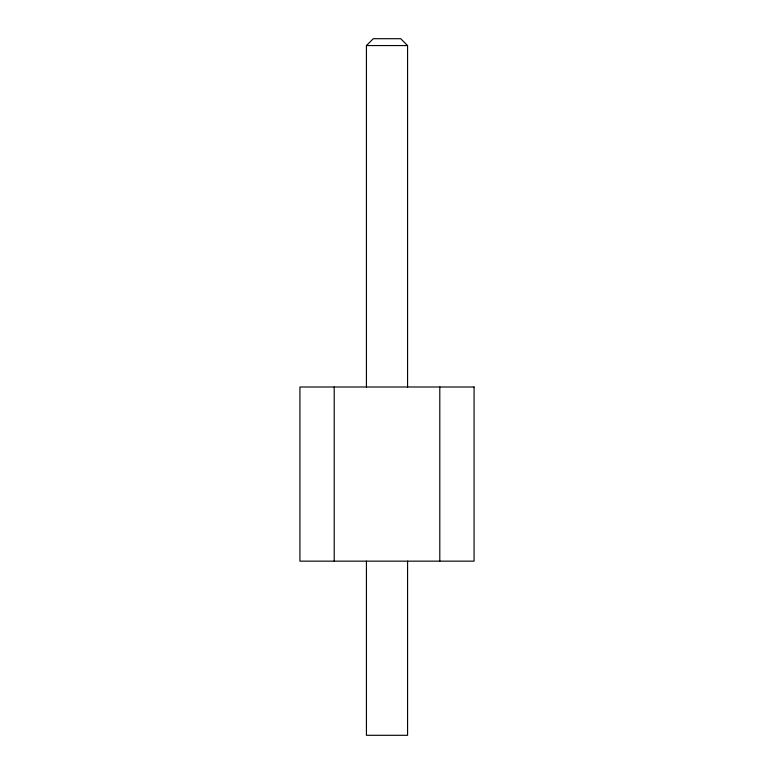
<?xml version="1.0" encoding="UTF-8"?>
<svg xmlns="http://www.w3.org/2000/svg" width="774" height="774" viewBox="0 0 774 774"><rect width="100%" height="100%" fill="white"/><g stroke="black" fill="none" stroke-linecap="round" stroke-linejoin="round"><path stroke-width="1.16" d="M366.431 387L366.431 45.56L373.291 38.7L400.709 38.7L407.569 45.56L407.569 387M366.431 45.56L407.569 45.56M439.796 387L439.796 561.15M407.569 561.15L407.569 735.3L366.431 735.3L366.431 561.15M334.204 387L334.204 561.15M474.075 387L299.925 387L299.925 561.15L474.075 561.15L474.075 387"/></g></svg>
